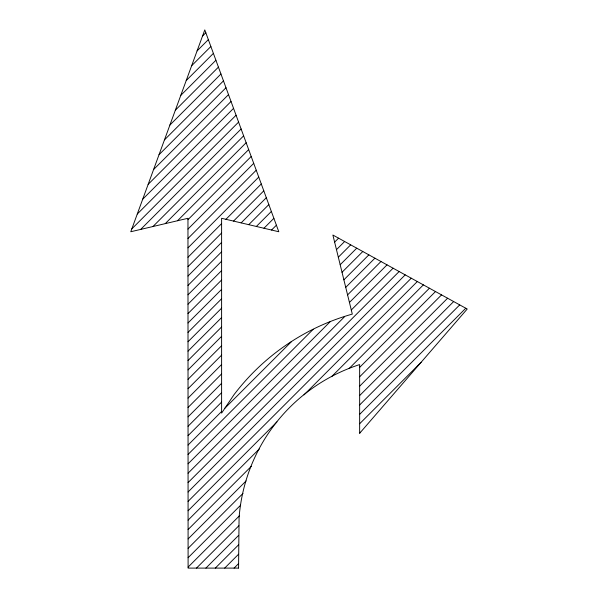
<?xml version="1.0" encoding="UTF-8"?>
<svg xmlns="http://www.w3.org/2000/svg" width="598" height="598" viewBox="0 0 598 598"><rect width="100%" height="100%" fill="white"/><g stroke="black" fill="none" stroke-linecap="round" stroke-linejoin="round"><path stroke-width="0.9" d="M238.565 568.1L239.073 517.704A174.93 174.93 0 0 1 359.645 364.586L359.645 433.288L467.217 309.024L332.884 235.036L352.297 314.1A225.394 225.394 0 0 0 233.96 394.755L221.604 413.121L221.604 218.285L278.795 231.74L204.785 29.9L130.783 231.74L187.966 218.285L188.101 568.1L238.43 568.1M202.535 36.044L205.832 32.748M197.093 50.882L208.351 39.625M191.659 65.713L210.87 46.495M186.217 80.543L213.389 53.372M180.783 95.374L215.908 60.241M175.341 110.204L218.434 67.118M169.899 125.034L220.954 73.988M164.465 139.872L223.473 80.865M159.023 154.703L225.992 87.734M153.589 169.533L228.511 94.611M148.147 184.363L231.03 101.481M142.713 199.194L233.556 108.35M137.271 214.024L236.075 115.227M131.837 228.855L238.595 122.097M140.679 229.408L241.114 128.974M152.961 226.515L243.633 135.843M165.25 223.63L246.152 142.72M177.531 220.737L248.671 149.59M187.966 219.69L251.197 156.467M187.974 229.079L253.716 163.336M187.974 238.475L256.236 170.213M187.981 247.864L258.755 177.083M187.981 257.252L221.604 223.63M225.932 219.302L261.274 183.96M187.989 266.641L221.604 233.018M233.541 221.088L263.793 190.829M187.989 276.029L221.604 242.414M241.144 222.875L266.312 197.706M187.996 285.418L221.604 251.81M248.746 224.669L268.838 204.576M187.996 294.814L221.604 261.199M256.348 226.455L271.357 211.453M187.996 304.203L221.604 270.595M263.957 228.242L273.877 218.322M188.004 313.591L221.604 279.991M271.559 230.036L276.396 225.199M188.004 322.98L221.604 289.38M188.011 332.368L221.604 298.776M188.011 341.757L221.604 308.164M188.019 351.146L221.604 317.56M188.019 360.542L221.604 326.957M188.026 369.93L221.604 336.345M188.026 379.319L221.604 345.741M188.034 388.707L221.604 355.137M334.626 242.115L338.573 238.168M188.034 398.096L221.604 364.526M336.48 249.658L344.635 241.502M188.041 407.485L221.604 373.922M338.326 257.2L350.69 244.836M188.041 416.881L221.604 383.318M340.18 264.742L356.744 248.177M188.049 426.269L221.604 392.707M342.034 272.284L362.799 251.511M188.049 435.658L221.604 402.103M343.887 279.827L368.861 254.845M188.056 445.047L221.604 411.491M224.945 408.15L291.338 341.764M345.734 287.361L374.916 258.187M188.056 454.435L313.217 329.281M347.588 294.904L380.971 261.52M188.064 463.824L330.201 321.687M349.441 302.446L387.033 264.854M188.064 473.212L344.612 316.663M351.288 309.988L393.088 268.196M188.071 482.608L399.143 271.529M188.071 491.997L405.205 274.863M188.078 501.386L411.26 278.205M188.078 510.774L276.926 421.926M303.978 394.874L417.314 281.538M188.086 520.163L259.539 448.709M331.554 376.695L423.377 284.872M188.086 529.551L251.362 466.283M349.083 368.562L429.431 288.214M188.093 538.94L246.077 480.956M359.645 367.396L435.486 291.547M188.093 548.336L243.005 493.417M359.645 376.785L441.548 294.881M188.101 557.725L240.643 505.175M359.645 386.181L447.603 298.223M188.101 567.113L239.297 515.925M359.645 395.57L453.658 301.556M196.51 568.1L238.864 525.739M359.645 404.966L459.713 304.89M205.899 568.1L238.624 535.374M359.645 414.362L465.775 308.232M215.295 568.1L238.565 544.83M359.645 423.75L421.134 362.261M224.691 568.1L238.565 554.226M359.645 433.146L360.579 432.212M234.08 568.1L238.565 563.622"/></g></svg>
